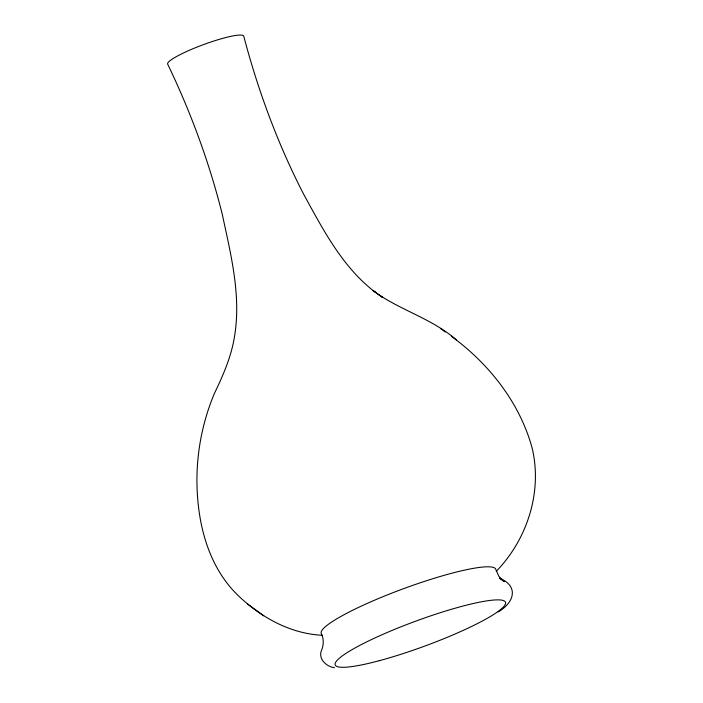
<?xml version="1.0" encoding="UTF-8"?>
<svg xmlns="http://www.w3.org/2000/svg" width="703" height="703" viewBox="0 0 703 703"><rect width="100%" height="100%" fill="white"/><g stroke="black" fill="none" stroke-linecap="round" stroke-linejoin="round"><path stroke-width="1.05" d="M496.292 571.275C527.312 539.333 542.663 491.625 532.083 447.855C519.702 402.599 488.884 363.653 451.344 336.245M498.163 611.909C514.306 602.717 519.165 586.003 499.42 578.174L504.165 581.636L498.902 576.407L495.87 569.667A92.989 13.585 -20.2 0 0 406.694 587.532A92.989 13.585 -20.2 0 0 321.104 633.008C323.802 638.324 323.951 644.818 321.535 650.266C317.782 658.658 326.587 666.901 334.479 667.683M322.405 635.284C290.137 633.737 260.585 617.172 237.719 595.125C211.849 569.931 200.496 533.964 197.701 498.735C194.713 463.022 200.478 426.677 214.318 393.627C223.062 375.437 231.313 356.72 234.486 336.632C241.393 295.611 230.795 254.354 222.297 214.406C209.362 162.525 190.741 112.102 167.578 63.929A40.546 5.923 -20.2 0 1 204.898 44.096A40.546 5.923 -20.2 0 1 243.783 36.31C258.115 90.74 277.773 143.869 303.503 193.958C324.311 231.858 345.173 272.579 382.256 297.176L373.038 290.515L375.85 292.553M456.352 339.874C433.602 319.935 404.181 311.394 379.277 295.023M440.649 328.591L445.377 332.018M247.605 604.053L263.722 615.802M379.233 660.706A90.757 13.26 -20.2 0 0 505.624 602.682A90.757 13.26 -20.2 0 0 376.193 637.366A90.757 13.26 -20.2 0 0 379.233 660.706"/></g></svg>
